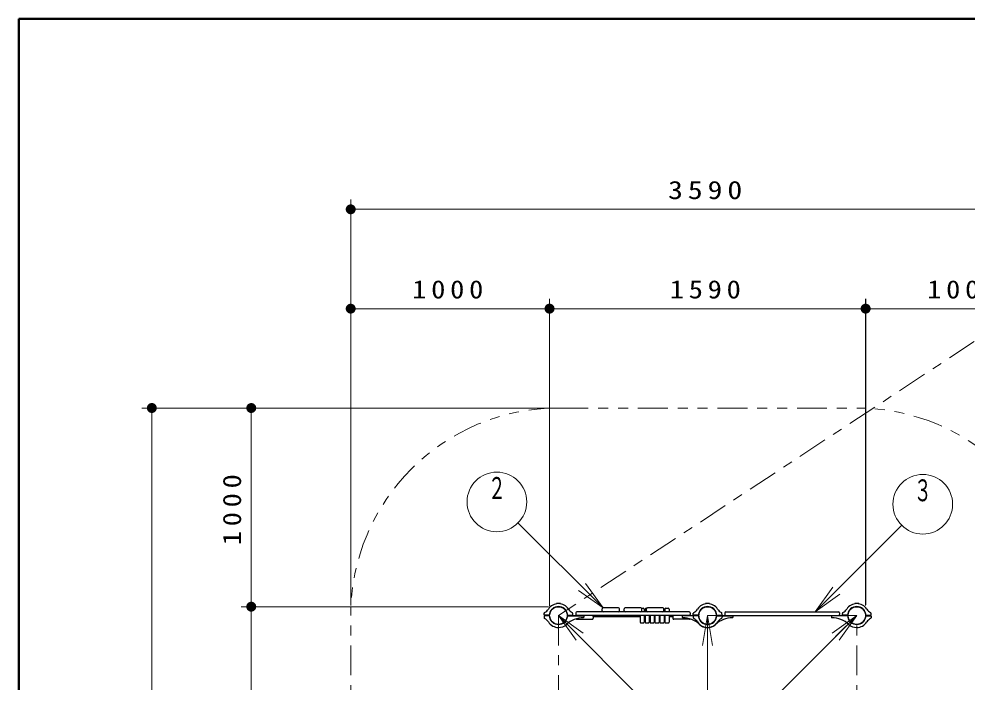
# Model space of a CAD drawing. Units: millimetres on the paper, scale 1:50. Extents: x -385 to 0, y 0 to 267.
# Drawn here: x -385 to -289.7, y 200.2 to 267 of the extents above; entities that cross this region are included whole.
import ezdxf
from ezdxf.enums import TextEntityAlignment as Align

# ---------------------------------------------------------------- set-up
doc = ezdxf.new("R2010")
doc.units = ezdxf.units.MM
doc.linetypes.add('USER2', pattern=[6, 3, -1, 1, -1])
doc.linetypes.add('USER3', pattern=[8, 3, -1, 1, -1, 1, -1])
doc.layers.add('1_50', color=7, linetype='Continuous', lineweight=25)
doc.layers.add('NAKAMURA図枠', color=7, linetype='Continuous', lineweight=13)
doc.styles.add('ＭＳ ゴシック', font='')
doc.styles.get('ＭＳ ゴシック').set_extended_font_data('MS Gothic')

# ---------------------------------------------------------------- blocks, each defined once
blk = doc.blocks.new('filled_dot')
at = {"color": 0, "linetype": 'Continuous', "lineweight": -2, "const_width": 1.25}
blk.add_lwpolyline([(-0.625, 0, 1), (0.625, 0, 1)], format="xyb", close=True, dxfattribs=at)

msp = doc.modelspace()

# ---------------------------------------------------------------- linework, layer by layer
at = {"layer": '1_50', "lineweight": 13}
for p, q in [((-351.639, 207.945), (-351.639, 248.836)), ((-351.639, 247.836), (-279.857, 247.836)), ((-351.639, 207.945), (-351.639, 238.836)), ((-331.645, 207.878), (-331.645, 238.836)), ((-331.639, 207.945), (-331.639, 238.836)), ((-299.857, 207.945), (-299.857, 238.836)), ((-299.85, 208.012), (-299.85, 238.836)), ((-351.639, 237.836), (-331.645, 237.836)), ((-331.639, 237.836), (-299.85, 237.836)), ((-299.857, 237.836), (-279.857, 237.836)), ((-331.748, 227.836), (-372.639, 227.836)), ((-371.639, 156.054), (-371.639, 227.836)), ((-331.748, 227.836), (-362.639, 227.836)), ((-361.639, 207.836), (-361.639, 227.836)), ((-326.256, 207.705), (-334.817, 216.266)), ((-304.932, 207.325), (-296.228, 216.028)), ((-326.256, 207.705), (-328.377, 209.826)), ((-328.024, 210.18), (-326.256, 207.705)), ((-304.932, 207.325), (-303.164, 209.8)), ((-326.256, 207.705), (-328.731, 209.473)), ((-304.932, 207.325), (-302.81, 209.446)), ((-302.457, 209.093), (-304.932, 207.325)), ((-331.748, 207.836), (-362.639, 207.836)), ((-331.748, 207.836), (-362.639, 207.836)), ((-361.639, 176.054), (-361.639, 207.836)), ((-328.98, 204.47), (-330.748, 206.945)), ((-330.748, 206.945), (-328.273, 205.177)), ((-330.748, 206.945), (-328.626, 204.824)), ((-330.748, 206.945), (-317.869, 194.066)), ((-316.248, 203.945), (-315.748, 206.945)), ((-315.748, 206.945), (-315.248, 203.945)), ((-315.748, 206.945), (-315.748, 203.945)), ((-315.748, 206.945), (-315.748, 194.945)), ((-300.748, 206.945), (-313.626, 194.066)), ((-303.223, 205.177), (-300.748, 206.945)), ((-300.748, 206.945), (-302.869, 204.824)), ((-300.748, 206.945), (-302.515, 204.47))]:
    msp.add_line(p, q, dxfattribs=at)
at = {"layer": '1_50', "linetype": 'USER2', "lineweight": 13}
for p, q in [((-273.9, 244.442), (-330.748, 206.945)), ((-300.748, 206.945), (-330.748, 206.945)), ((-330.748, 206.945), (-330.748, 176.945)), ((-300.748, 176.945), (-300.748, 206.945))]:
    msp.add_line(p, q, dxfattribs=at)
at = {"layer": '1_50', "linetype": 'USER3', "lineweight": 13}
for p, q in [((-330.748, 227.836), (-300.748, 227.836)), ((-351.639, 176.945), (-351.639, 206.945))]:
    msp.add_line(p, q, dxfattribs=at)
at = {"layer": '1_50'}
for p, q in [((-330.948, 208.128), (-330.948, 208.131)), ((-330.548, 208.128), (-330.548, 208.131)), ((-315.948, 208.128), (-315.948, 208.131)), ((-315.948, 208.128), (-315.948, 208.131)), ((-315.548, 208.128), (-315.548, 208.131)), ((-315.548, 208.128), (-315.548, 208.131)), ((-300.948, 208.128), (-300.948, 208.131)), ((-300.548, 208.128), (-300.548, 208.131)), ((-328.998, 207.225), (-328.998, 207.045)), ((-317.598, 207.325), (-328.898, 207.325)), ((-317.598, 206.945), (-328.898, 206.945)), ((-326.356, 207.425), (-326.356, 207.605)), ((-324.706, 207.705), (-326.256, 207.705)), ((-324.606, 207.425), (-324.606, 207.605)), ((-324.123, 207.425), (-324.123, 207.605)), ((-322.473, 207.705), (-324.023, 207.705)), ((-322.538, 206.945), (-322.538, 206.295)), ((-322.429, 207.695), (-322.218, 207.695)), ((-322.373, 207.425), (-322.373, 207.605)), ((-322.118, 207.595), (-322.118, 207.325)), ((-322.118, 206.945), (-322.118, 206.295)), ((-322.038, 207.595), (-322.038, 207.325)), ((-322.038, 206.945), (-322.038, 206.295)), ((-321.938, 207.695), (-321.833, 207.695)), ((-321.889, 207.425), (-321.889, 207.605)), ((-320.239, 207.705), (-321.789, 207.705)), ((-321.618, 206.945), (-321.618, 206.295)), ((-321.538, 206.945), (-321.538, 206.295)), ((-321.118, 206.945), (-321.118, 206.295)), ((-321.038, 206.945), (-321.038, 206.295)), ((-320.618, 206.945), (-320.618, 206.295)), ((-320.538, 206.945), (-320.538, 206.295)), ((-320.139, 207.425), (-320.139, 207.605)), ((-320.118, 207.595), (-320.118, 207.325)), ((-320.118, 206.945), (-320.118, 206.295)), ((-320.038, 207.595), (-320.038, 207.325)), ((-320.038, 206.945), (-320.038, 206.295)), ((-319.938, 207.695), (-319.718, 207.695)), ((-319.618, 207.595), (-319.618, 207.325)), ((-319.618, 206.945), (-319.618, 206.295)), ((-317.498, 207.225), (-317.498, 207.045)), ((-328.898, 206.565), (-327.348, 206.565)), ((-327.248, 206.845), (-327.248, 206.665)), ((-322.538, 206.815), (-327.248, 206.815)), ((-322.438, 206.195), (-322.218, 206.195)), ((-322.038, 206.815), (-322.118, 206.815)), ((-321.938, 206.195), (-321.718, 206.195)), ((-321.538, 206.815), (-321.618, 206.815)), ((-321.438, 206.195), (-321.218, 206.195)), ((-321.038, 206.815), (-321.118, 206.815)), ((-320.938, 206.195), (-320.718, 206.195)), ((-320.538, 206.815), (-320.618, 206.815)), ((-320.438, 206.195), (-320.218, 206.195)), ((-320.038, 206.815), (-320.118, 206.815)), ((-319.938, 206.195), (-319.718, 206.195)), ((-319.248, 206.815), (-319.618, 206.815)), ((-319.248, 206.845), (-319.248, 206.665)), ((-317.598, 206.565), (-319.148, 206.565))]:
    msp.add_line(p, q, dxfattribs=at)
at = {"layer": '1_50', "color": 2}
for p, q in [((-332.196, 207.016), (-332.191, 207.173)), ((-331.685, 206.975), (-332.156, 206.975)), ((-331.685, 206.915), (-332.156, 206.915)), ((-329.81, 206.975), (-329.339, 206.975)), ((-329.81, 206.915), (-328.239, 206.915)), ((-329.299, 207.016), (-329.304, 207.162)), ((-316.685, 206.915), (-318.257, 206.915)), ((-317.196, 207.016), (-317.191, 207.173)), ((-317.196, 207.016), (-317.191, 207.162)), ((-316.685, 206.975), (-317.156, 206.975)), ((-316.685, 206.975), (-317.156, 206.975)), ((-316.685, 206.915), (-317.156, 206.915)), ((-314.81, 206.975), (-314.339, 206.975)), ((-314.81, 206.975), (-314.339, 206.975)), ((-314.81, 206.915), (-314.339, 206.915)), ((-314.81, 206.915), (-313.239, 206.915)), ((-314.299, 207.016), (-314.305, 207.173)), ((-314.299, 207.016), (-314.304, 207.162)), ((-301.685, 206.915), (-303.257, 206.915)), ((-302.196, 207.016), (-302.191, 207.162)), ((-301.685, 206.975), (-302.156, 206.975)), ((-299.81, 206.975), (-299.339, 206.975)), ((-299.81, 206.915), (-299.339, 206.915)), ((-299.299, 207.016), (-299.305, 207.173)), ((-332.196, 206.873), (-332.191, 206.728)), ((-328.199, 206.873), (-328.204, 206.768)), ((-318.297, 206.873), (-318.291, 206.768)), ((-317.196, 206.873), (-317.191, 206.728)), ((-314.299, 206.873), (-314.304, 206.728)), ((-313.199, 206.873), (-313.204, 206.768)), ((-303.297, 206.873), (-303.291, 206.768)), ((-299.299, 206.873), (-299.304, 206.728))]:
    msp.add_line(p, q, dxfattribs=at)
at = {"layer": '1_50', "color": 1}
for p, q in [((-313.998, 207.225), (-313.998, 207.045)), ((-313.898, 207.325), (-302.598, 207.325)), ((-313.898, 206.945), (-302.598, 206.945)), ((-302.498, 207.225), (-302.498, 207.045))]:
    msp.add_line(p, q, dxfattribs=at)
at = {"layer": '1_50', "lineweight": 13}
for centre in [(-336.938, 218.387), (-294.107, 218.15)]:
    msp.add_circle(centre, 3, dxfattribs=at)
at = {"layer": '1_50'}
for centre in [(-330.748, 206.945), (-330.748, 206.945), (-315.748, 206.945), (-300.748, 206.945), (-300.748, 206.945)]:
    msp.add_circle(centre, 0.891, dxfattribs=at)
at = {"layer": '1_50', "linetype": 'USER3', "lineweight": 13}
for centre, start, end in [((-330.748, 206.945), 90, 180), ((-300.748, 206.945), 0, 90)]:
    msp.add_arc(centre, 20.891, start, end, dxfattribs=at)
at = {"layer": '1_50', "color": 2}
for centre, radius, start, end in [((-330.748, 206.945), 1.2, 90, 147.27281), ((-330.748, 206.945), 1.2, 32.7272, 90), ((-315.748, 206.945), 1.2, 90, 147.27281), ((-315.748, 206.945), 1.2, 90, 147.27281), ((-315.748, 206.945), 1.2, 32.7272, 90), ((-315.748, 206.945), 1.2, 32.7272, 90), ((-300.748, 206.945), 1.2, 90, 147.27281), ((-300.748, 206.945), 1.2, 32.7272, 90), ((-332.156, 207.015), 0.04, 178, 270), ((-332.156, 206.875), 0.04, 90, 182), ((-332.091, 207.158), 0.1, 117.45884, 178), ((-332.598, 208.134), 1, 297.45884, 327.27281), ((-331.685, 207.015), 0.04, 270, 355.72934), ((-331.685, 206.875), 0.04, 4.27066, 90), ((-330.748, 206.945), 0.9, 90, 175.72934), ((-330.748, 206.945), 0.9, 4.27066, 90), ((-329.81, 207.015), 0.04, 184.27066, 270), ((-329.81, 206.875), 0.04, 90, 175.72934), ((-328.897, 208.134), 1, 212.72719, 242.54116), ((-329.404, 207.158), 0.1, 2, 62.54116), ((-329.339, 207.015), 0.04, 270, 2), ((-328.239, 206.875), 0.04, 357, 90), ((-318.257, 206.875), 0.04, 90, 183), ((-317.156, 207.015), 0.04, 178, 270), ((-317.156, 207.015), 0.04, 178, 270), ((-317.156, 206.875), 0.04, 90, 182), ((-317.091, 207.158), 0.1, 117.45884, 178), ((-317.091, 207.158), 0.1, 117.45884, 178), ((-317.598, 208.134), 1, 297.45884, 327.27281), ((-317.598, 208.134), 1, 297.45884, 327.27281), ((-316.685, 207.015), 0.04, 270, 355.72934), ((-316.685, 207.015), 0.04, 270, 355.72934), ((-316.685, 206.875), 0.04, 4.27066, 90), ((-316.685, 206.875), 0.04, 4.27066, 90), ((-315.748, 206.945), 0.9, 90, 175.72934), ((-315.748, 206.945), 0.9, 90, 175.72934), ((-315.748, 206.945), 0.9, 4.27066, 90), ((-315.748, 206.945), 0.9, 4.27066, 90), ((-314.81, 207.015), 0.04, 184.27066, 270), ((-314.81, 207.015), 0.04, 184.27066, 270), ((-314.81, 206.875), 0.04, 90, 175.72934), ((-314.81, 206.875), 0.04, 90, 175.72934), ((-313.897, 208.134), 1, 212.72719, 242.54116), ((-313.897, 208.134), 1, 212.72719, 242.54116), ((-314.404, 207.158), 0.1, 2, 62.54116), ((-314.404, 207.158), 0.1, 2, 62.54116), ((-314.339, 207.015), 0.04, 270, 2), ((-314.339, 207.015), 0.04, 270, 2), ((-314.339, 206.875), 0.04, 358, 90), ((-313.239, 206.875), 0.04, 357, 90), ((-303.257, 206.875), 0.04, 90, 183), ((-302.156, 207.015), 0.04, 178, 270), ((-302.091, 207.158), 0.1, 117.45884, 178), ((-302.598, 208.134), 1, 297.45884, 327.27281), ((-301.685, 207.015), 0.04, 270, 355.72934), ((-301.685, 206.875), 0.04, 4.27066, 90), ((-300.748, 206.945), 0.9, 90, 175.72934), ((-300.748, 206.945), 0.9, 4.27066, 90), ((-299.81, 207.015), 0.04, 184.27066, 270), ((-299.81, 206.875), 0.04, 90, 175.72934), ((-298.897, 208.134), 1, 212.72719, 242.54116), ((-299.404, 207.158), 0.1, 2, 62.54116), ((-299.339, 207.015), 0.04, 270, 2), ((-299.339, 206.875), 0.04, 358, 90), ((-332.091, 206.732), 0.1, 182, 242.54116), ((-332.091, 206.732), 0.1, 182, 242.54116), ((-332.598, 205.755), 1, 32.7272, 62.54116), ((-330.748, 206.945), 1.2, 212.72719, 270), ((-330.748, 206.945), 0.9, 184.27066, 270), ((-330.748, 206.945), 0.9, 270, 355.72934), ((-330.748, 206.945), 1.2, 270, 312.21724), ((-328.194, 204.131), 2.6, 91.08415, 132.21724), ((-328.244, 206.77), 0.04, 271.08415, 357), ((-318.251, 206.77), 0.04, 183, 268.91585), ((-318.301, 204.131), 2.6, 47.78276, 88.91585), ((-317.091, 206.732), 0.1, 182, 242.54116), ((-317.091, 206.732), 0.1, 182, 242.54116), ((-317.598, 205.755), 1, 32.7272, 62.54116), ((-315.748, 206.945), 1.2, 212.72719, 270), ((-315.748, 206.945), 0.9, 184.27066, 270), ((-315.748, 206.945), 0.9, 184.27066, 270), ((-315.748, 206.945), 1.2, 227.78276, 270), ((-315.748, 206.945), 0.9, 270, 355.72934), ((-315.748, 206.945), 0.9, 270, 355.72934), ((-315.748, 206.945), 1.2, 270, 327.27281), ((-315.748, 206.945), 1.2, 270, 312.21724), ((-313.194, 204.131), 2.6, 91.08415, 132.21724), ((-313.897, 205.755), 1, 117.45884, 147.27281), ((-314.404, 206.732), 0.1, 297.45884, 358), ((-314.404, 206.732), 0.1, 297.45884, 358), ((-313.244, 206.77), 0.04, 271.08415, 357), ((-303.251, 206.77), 0.04, 183, 268.91585), ((-303.301, 204.131), 2.6, 47.78276, 88.91585), ((-300.748, 206.945), 0.9, 184.27066, 270), ((-300.748, 206.945), 1.2, 227.78276, 270), ((-300.748, 206.945), 0.9, 270, 355.72934), ((-300.748, 206.945), 1.2, 270, 327.27281), ((-298.897, 205.755), 1, 117.45884, 147.27281), ((-299.404, 206.732), 0.1, 297.45884, 358), ((-299.404, 206.732), 0.1, 297.45884, 358)]:
    msp.add_arc(centre, radius, start, end, dxfattribs=at)
at = {"layer": '1_50'}
for centre, radius, start, end in [((-330.928, 208.131), 0.02, 98.62693, 180), ((-330.748, 206.945), 1.22, 90, 98.62693), ((-330.748, 206.945), 1.22, 81.37307, 90), ((-330.568, 208.131), 0.02, 0, 81.37307), ((-315.928, 208.131), 0.02, 98.62693, 180), ((-315.928, 208.131), 0.02, 98.62693, 180), ((-315.748, 206.945), 1.22, 90, 98.62693), ((-315.748, 206.945), 1.22, 90, 98.62693), ((-315.748, 206.945), 1.22, 81.37307, 90), ((-315.748, 206.945), 1.22, 81.37307, 90), ((-315.568, 208.131), 0.02, 0, 81.37307), ((-315.568, 208.131), 0.02, 0, 81.37307), ((-300.928, 208.131), 0.02, 98.62693, 180), ((-300.748, 206.945), 1.22, 90, 98.62693), ((-300.748, 206.945), 1.22, 81.37307, 90), ((-300.568, 208.131), 0.02, 0, 81.37307), ((-328.898, 207.225), 0.1, 90, 180), ((-328.898, 207.045), 0.1, 180, 270), ((-328.898, 206.845), 0.1, 90, 135.573), ((-327.348, 206.845), 0.1, 0, 90), ((-326.256, 207.605), 0.1, 90, 180), ((-326.256, 207.425), 0.1, 180, 270), ((-324.706, 207.605), 0.1, 0, 90), ((-324.706, 207.425), 0.1, 270, 0), ((-324.023, 207.605), 0.1, 90, 180), ((-324.023, 207.425), 0.1, 180, 270), ((-322.473, 207.605), 0.1, 0, 90), ((-322.473, 207.425), 0.1, 270, 0), ((-322.218, 207.595), 0.1, 0, 90), ((-321.938, 207.595), 0.1, 90, 180), ((-321.789, 207.605), 0.1, 90, 180), ((-321.789, 207.425), 0.1, 180, 270), ((-320.239, 207.605), 0.1, 0, 90), ((-320.239, 207.425), 0.1, 270, 0), ((-320.218, 207.595), 0.1, 0, 72.13734), ((-319.938, 207.595), 0.1, 90, 180), ((-319.718, 207.595), 0.1, 0, 90), ((-319.148, 206.845), 0.1, 90, 180), ((-317.598, 207.225), 0.1, 0, 90), ((-317.598, 207.045), 0.1, 270, 0), ((-317.598, 206.845), 0.1, 44.427, 90), ((-328.898, 206.665), 0.1, 214.06524, 270), ((-327.348, 206.665), 0.1, 270, 0), ((-322.438, 206.295), 0.1, 180, 270), ((-322.218, 206.295), 0.1, 270, 0), ((-321.938, 206.295), 0.1, 180, 270), ((-321.718, 206.295), 0.1, 270, 0), ((-321.438, 206.295), 0.1, 180, 270), ((-321.218, 206.295), 0.1, 270, 0), ((-320.938, 206.295), 0.1, 180, 270), ((-320.718, 206.295), 0.1, 270, 0), ((-320.438, 206.295), 0.1, 180, 270), ((-320.218, 206.295), 0.1, 270, 0), ((-319.938, 206.295), 0.1, 180, 270), ((-319.718, 206.295), 0.1, 270, 0), ((-319.148, 206.665), 0.1, 180, 270), ((-317.598, 206.665), 0.1, 270, 325.93477)]:
    msp.add_arc(centre, radius, start, end, dxfattribs=at)
at = {"layer": '1_50', "color": 1}
for centre, start, end in [((-313.898, 207.225), 90, 180), ((-313.898, 207.045), 180, 270), ((-302.598, 207.225), 0, 90), ((-302.598, 207.045), 270, 0)]:
    msp.add_arc(centre, 0.1, start, end, dxfattribs=at)
at = {"layer": 'NAKAMURA図枠', "lineweight": 50}
for p, q in [((-385, 267), (-385, 0)), ((0, 267), (-385, 267))]:
    msp.add_line(p, q, dxfattribs=at)

# ---------------------------------------------------------------- block references
at = {"layer": '1_50', "lineweight": 13, "xscale": 0.4, "yscale": 0.4}
for p in [(-351.639, 247.836), (-351.639, 237.836), (-331.639, 237.836), (-299.857, 237.836)]:
    msp.add_blockref('filled_dot', p, dxfattribs=at)
for p, rotation in [((-331.645, 237.836), 180), ((-299.85, 237.836), 180), ((-371.639, 227.836), 270), ((-361.639, 227.836), 270), ((-361.639, 207.836), 90), ((-361.639, 207.836), 270)]:
    msp.add_blockref('filled_dot', p, dxfattribs=dict(at, rotation=rotation))

# ---------------------------------------------------------------- texts
at = {"layer": '1_50', "style": 'ＭＳ ゴシック', "width": 0.6}
for s, p in [('２', (-336.938, 220.887)), ('３', (-294.107, 220.65))]:
    msp.add_text(s, height=2.199, dxfattribs=at).set_placement(p, align=Align.TOP_CENTER)
at = {"layer": '1_50', "char_height": 1.833, "attachment_point": 8, "style": 'ＭＳ ゴシック'}
for s, insert in [('\\T1.33;\\W1.2;3590', (-315.748, 248.836)), ('\\T1.33;\\W1.15;1000', (-341.642, 238.836)), ('\\T1.33;\\W1.15;1590', (-315.744, 238.836)), ('\\T1.33;\\W1.15;1000', (-289.857, 238.836))]:
    msp.add_mtext(s, dxfattribs=dict(at, insert=insert))
at = {"layer": '1_50', "insert": (-362.639, 217.836), "char_height": 1.833, "attachment_point": 8, "rotation": 90, "style": 'ＭＳ ゴシック'}
msp.add_mtext('\\T1.33;\\W1.15;1000', dxfattribs=at)

doc.saveas('drawing.dxf')
